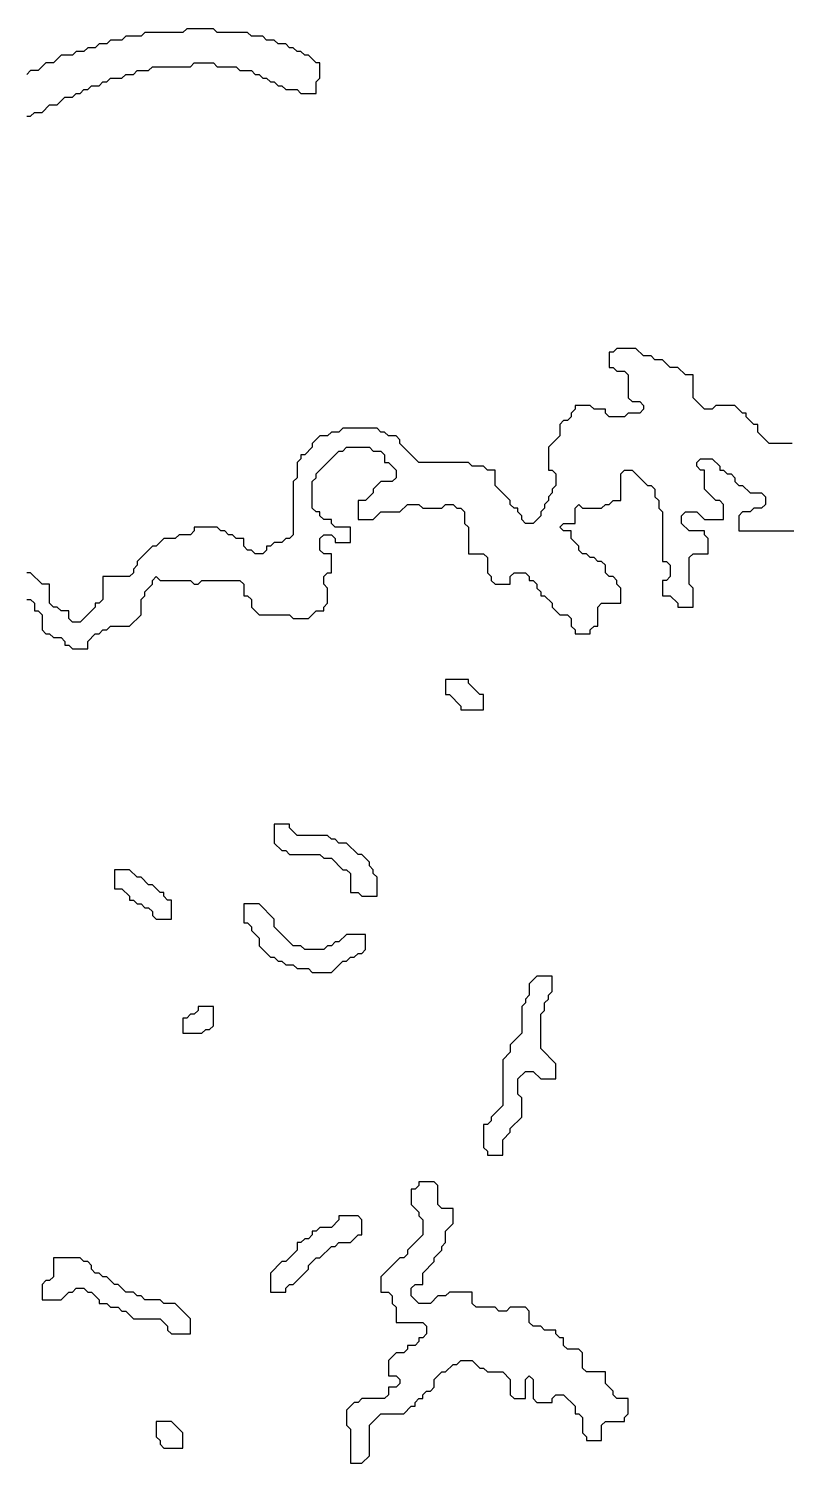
# Model space of a CAD drawing. Header units: metres. Extents: x 0 to 1000, y 0 to 1405.
# Drawn here: x 713.4 to 763.1, y 633.5 to 727.7 of the extents above; entities that cross this region are included whole.
import ezdxf

# ---------------------------------------------------------------- set-up
doc = ezdxf.new("R2010")
doc.units = ezdxf.units.M

msp = doc.modelspace()

# ---------------------------------------------------------------- linework, layer by layer
for points in [[(713.25, 722), (713.5, 722), (713.75, 722.25), (714.25, 722.25), (714.75, 722.75), (715.25, 722.75), (715.75, 723.25), (716.25, 723.25), (716.5, 723.5), (716.75, 723.5), (717, 723.75), (717.25, 723.75), (717.5, 724), (718, 724), (718.25, 724.25), (718.5, 724.25), (718.75, 724.5), (719.5, 724.5), (719.75, 724.75), (720.25, 724.75), (720.5, 725), (721.25, 725), (721.5, 725.25), (724, 725.25), (724.25, 725.5), (725.5, 725.5), (725.75, 725.25), (727, 725.25), (727.25, 725), (728, 725), (728.25, 724.75), (728.5, 724.75), (728.75, 724.5), (729, 724.5), (729.25, 724.25), (729.5, 724.25), (729.75, 724), (730, 724), (730.25, 723.75), (731, 723.75), (731.25, 723.5), (732.25, 723.5), (732.25, 724.25), (732.5, 724.5), (732.5, 725.5), (732.25, 725.5), (731.75, 726), (731.5, 726), (731.25, 726.25), (731, 726.25), (730.75, 726.5), (730.5, 726.5), (730.25, 726.75), (729.75, 726.75), (729.5, 727), (729, 727), (728.75, 727.25), (728, 727.25), (727.75, 727.5), (725.75, 727.5), (725.5, 727.75), (723.75, 727.75), (723.5, 727.5), (721, 727.5), (720.75, 727.25), (719.75, 727.25), (719.5, 727), (718.75, 727), (718.5, 726.75), (718, 726.75), (717.75, 726.5), (717.25, 726.5), (717, 726.25), (716.5, 726.25), (716.25, 726), (715.5, 726), (715, 725.5), (714.5, 725.5), (714, 725), (713.5, 725), (713.25, 724.75)], [(763.5, 700.5), (762, 700.5), (761.25, 701.25), (761.25, 701.75), (761, 701.75), (760.5, 702.25), (760.5, 702.5), (760.25, 702.5), (759.75, 703), (758.5, 703), (758.25, 702.75), (757.75, 702.75), (757, 703.5), (757, 705), (756.5, 705), (756, 705.5), (755.5, 705.5), (755, 706), (754.5, 706), (754.25, 706.25), (753.75, 706.25), (753.25, 706.75), (752, 706.75), (751.75, 706.5), (751.5, 706.5), (751.5, 705.5), (751.75, 705.5), (752, 705.25), (752.5, 705.25), (752.75, 705), (752.75, 703.5), (753, 703.25), (753.5, 703.25), (753.75, 703), (753.75, 702.75), (753.5, 702.5), (752.75, 702.5), (752.5, 702.25), (751.5, 702.25), (751.25, 702.5), (751.25, 702.75), (750.5, 702.75), (750.25, 703), (749.25, 703), (749.25, 702.75), (749, 702.5), (749, 702.25), (748.75, 702), (748.5, 702), (748.25, 701.75), (748.25, 701), (747.5, 700.25), (747.5, 698.75), (747.75, 698.75), (748, 698.5), (748, 697.75), (747.75, 697.5), (747.75, 697.25), (747.5, 697), (747.5, 696.75), (747.25, 696.5), (747.25, 696.25), (747, 696), (747, 695.75), (746.5, 695.25), (746, 695.25), (745.75, 695.5), (745.75, 695.75), (745.5, 696), (745.5, 696.25), (745.25, 696.25), (745, 696.5), (745, 696.75), (744, 697.75), (744, 698.75), (743.5, 698.75), (743.25, 699), (742.5, 699), (742.25, 699.25), (739, 699.25), (737.75, 700.5), (737.75, 700.75), (737.5, 701), (737, 701), (736.75, 701.25), (736.5, 701.25), (736.25, 701.5), (734, 701.5), (733.75, 701.25), (733.25, 701.25), (733, 701), (732.5, 701), (732, 700.5), (732, 700.25), (731.5, 699.75), (731.25, 699.75), (731.25, 699.5), (731, 699.25), (731, 698.25), (730.75, 698), (730.75, 694.5), (730.5, 694.25), (730.25, 694.25), (730, 694), (729.5, 694), (729.25, 693.75), (729, 693.75), (729, 693.5), (728.75, 693.25), (728.25, 693.25), (728, 693.5), (727.75, 693.5), (727.5, 693.75), (727.5, 694.25), (727, 694.25), (726.75, 694.5), (726.5, 694.5), (726.25, 694.75), (726, 694.75), (725.75, 695), (724.25, 695), (724.25, 694.75), (724, 694.5), (723.25, 694.5), (723, 694.25), (722.25, 694.25), (721.75, 693.75), (721.5, 693.75), (720.5, 692.75), (720.5, 692.5), (720.25, 692.25), (720.25, 692), (720, 691.75), (718.25, 691.75), (718.25, 690.25), (718, 690), (717.75, 690), (717.75, 689.75), (716.75, 688.75), (716.25, 688.75), (716, 689), (716, 689.5), (715.5, 689.5), (715.25, 689.75), (715, 689.75), (714.75, 690), (714.75, 691.25), (714.25, 691.25), (713.5, 692), (713.25, 692)], [(713.25, 690.25), (713.5, 690.25), (713.75, 690), (713.75, 689.5), (714, 689.5), (714.25, 689.25), (714.25, 688.25), (714.5, 688), (714.75, 688), (715, 687.75), (715.5, 687.75), (715.75, 687.5), (715.75, 687.25), (716, 687.25), (716.25, 687), (717.25, 687), (717.25, 687.5), (717.75, 688), (718, 688), (718.25, 688.25), (718.5, 688.25), (718.75, 688.5), (720, 688.5), (720.75, 689.25), (720.75, 690.25), (721, 690.5), (721, 690.75), (721.5, 691.25), (721.5, 691.5), (721.75, 691.75), (722, 691.5), (724, 691.5), (724.25, 691.25), (724.5, 691.25), (724.75, 691.5), (727.25, 691.5), (727.5, 691.25), (727.5, 690.5), (727.75, 690.5), (728, 690.25), (728, 689.75), (728.5, 689.25), (730.5, 689.25), (730.75, 689), (731.75, 689), (732.25, 689.5), (732.75, 689.5), (732.75, 689.75), (733, 690), (733, 691), (732.75, 691.25), (732.75, 691.75), (733, 692), (733.25, 692), (733.25, 693.25), (732.75, 693.25), (732.5, 693.5), (732.5, 694.25), (732.75, 694.5), (733.25, 694.5), (733.5, 694.25), (733.5, 694), (734.5, 694), (734.5, 695), (733.5, 695), (733.25, 695.25), (733.25, 695.5), (732.75, 695.5), (732.5, 695.75), (732.5, 696), (732.25, 696), (732, 696.25), (732, 698), (732.25, 698.25), (732.25, 698.5), (733.75, 700), (734, 700), (734.25, 700.25), (735.75, 700.25), (736, 700), (736.5, 700), (736.75, 699.75), (736.75, 699.25), (737, 699.25), (737.5, 698.75), (737.5, 698.25), (737.25, 698), (736.5, 698), (736, 697.5), (736, 697.25), (735.5, 696.75), (735, 696.75), (735, 695.5), (736, 695.5), (736.5, 696), (737.75, 696), (738.25, 696.5), (739, 696.5), (739.25, 696.25), (740.5, 696.25), (740.75, 696.5), (741.25, 696.5), (741.5, 696.25), (741.75, 696.25), (742, 696), (742, 695.25), (742.25, 695), (742.25, 693.25), (743.25, 693.25), (743.5, 693), (743.5, 692), (743.75, 691.75), (743.75, 691.5), (744, 691.25), (745, 691.25), (745, 691.75), (745.25, 692), (746, 692), (746.25, 691.75), (746.25, 691.5), (746.5, 691.5), (746.75, 691.25), (746.75, 691), (747, 690.75), (747, 690.5), (747.25, 690.5), (747.75, 690), (747.75, 689.75), (748.25, 689.25), (748.75, 689.25), (749, 689), (749, 688.5), (749.25, 688.25), (749.25, 688), (750.25, 688), (750.25, 688.25), (750.5, 688.5), (750.75, 688.5), (750.75, 689.75), (751, 690), (752.25, 690), (752.25, 691), (752, 691.25), (752, 691.5), (751.75, 691.75), (751.5, 691.75), (751.25, 692), (751.25, 692.5), (751, 692.75), (750.75, 692.75), (750.5, 693), (750.25, 693), (750, 693.25), (749.75, 693.25), (749.5, 693.5), (749.5, 693.75), (749, 694.25), (749, 694.75), (748.5, 694.75), (748.25, 695), (748.5, 695.25), (749.25, 695.25), (749.25, 696.25), (749.5, 696.5), (749.75, 696.25), (751, 696.25), (751.25, 696.5), (751.5, 696.5), (751.75, 696.75), (752.25, 696.75), (752.25, 698.5), (752.5, 698.75), (753, 698.75), (754, 697.75), (754.25, 697.75), (754.5, 697.5), (754.5, 697), (754.75, 696.75), (754.75, 696.25), (755, 696), (755, 692.75), (755.25, 692.75), (755.5, 692.5), (755.5, 691.75), (755.25, 691.5), (755, 691.5), (755, 690.5), (755.5, 690.5), (756, 690), (756, 689.75), (757, 689.75), (757, 691), (756.75, 691.25), (756.75, 693), (757, 693.25), (758, 693.25), (758, 694.25), (757.75, 694.5), (757.75, 694.75), (756.75, 694.75), (756.25, 695.25), (756.25, 695.75), (756.5, 696), (757.25, 696), (757.75, 695.5), (759, 695.5), (759, 696.5), (758.75, 696.75), (758.5, 696.75), (757.75, 697.5), (757.75, 698.75), (757.5, 698.75), (757.25, 699), (757.25, 699.25), (757.5, 699.5), (758.25, 699.5), (758.75, 699), (758.75, 698.75), (759, 698.75), (759.25, 698.5), (759.5, 698.5), (759.75, 698.25), (759.75, 698), (760, 697.75), (760.25, 697.75), (760.75, 697.25), (761.5, 697.25), (761.75, 697), (761.75, 696.5), (761.5, 696.25), (761, 696.25), (760.75, 696), (760.25, 696), (760, 695.75), (760, 694.75), (763.75, 694.75)]]:
    msp.add_lwpolyline(points)
for points in [[(740.75, 685), (740.75, 684), (741, 684), (741.75, 683.25), (741.75, 683), (743.25, 683), (743.25, 684), (743, 684), (742.25, 684.75), (742.25, 685)], [(729.5, 675.5), (729.5, 674.25), (730, 673.75), (730.25, 673.75), (730.5, 673.5), (732.5, 673.5), (732.75, 673.25), (733.25, 673.25), (734, 672.5), (734.25, 672.5), (734.5, 672.25), (734.5, 671), (735, 671), (735.25, 670.75), (736.25, 670.75), (736.25, 672), (736, 672.25), (736, 672.5), (735.75, 672.75), (735.75, 673), (735.25, 673.5), (735, 673.5), (734.25, 674.25), (733.75, 674.25), (733.5, 674.5), (733.25, 674.5), (733, 674.75), (731, 674.75), (730.5, 675.25), (730.5, 675.5)], [(719, 672.5), (719, 671.25), (719.5, 671.25), (720, 670.75), (720, 670.5), (720.25, 670.5), (720.5, 670.25), (720.75, 670.25), (721, 670), (721.25, 670), (721.5, 669.75), (721.5, 669.5), (721.75, 669.25), (722.75, 669.25), (722.75, 670.5), (722.5, 670.5), (722.25, 670.75), (722.25, 671), (722, 671), (721.5, 671.5), (721.25, 671.5), (720.75, 672), (720.5, 672), (720, 672.5)], [(727.5, 670.25), (727.5, 669), (727.75, 669), (728, 668.75), (728, 668.5), (728.5, 668), (728.5, 667.5), (729.25, 666.75), (729.5, 666.75), (729.75, 666.5), (730, 666.5), (730.25, 666.25), (730.75, 666.25), (731, 666), (731.75, 666), (732, 665.75), (733.25, 665.75), (734, 666.5), (734.25, 666.5), (734.5, 666.75), (734.75, 666.75), (735, 667), (735.25, 667), (735.5, 667.25), (735.5, 668.25), (734.25, 668.25), (733.75, 667.75), (733.5, 667.75), (733.25, 667.5), (733, 667.5), (732.75, 667.25), (731.5, 667.25), (731.25, 667.5), (730.75, 667.5), (729.5, 668.75), (729.5, 669.25), (728.5, 670.25)], [(746.75, 665.5), (746.25, 665), (746.25, 664.25), (746, 664), (746, 663.75), (745.75, 663.5), (745.75, 661.75), (745, 661), (745, 660.5), (744.5, 660), (744.5, 657), (743.75, 656.25), (743.75, 656), (743.5, 655.75), (743.25, 655.75), (743.25, 654.25), (743.5, 654), (743.5, 653.75), (744.5, 653.75), (744.5, 654.75), (745, 655.25), (745, 655.5), (745.75, 656.25), (745.75, 657.5), (745.5, 657.75), (745.5, 658.75), (746, 659.25), (746.5, 659.25), (747, 658.75), (748, 658.75), (748, 659.75), (747, 660.75), (747, 663), (747.25, 663.25), (747.25, 663.75), (747.5, 664), (747.5, 664.25), (747.75, 664.5), (747.75, 665.5)], [(724.5, 663.5), (724.5, 663.25), (724.25, 663), (724, 663), (723.75, 662.75), (723.5, 662.75), (723.5, 661.75), (724.75, 661.75), (725, 662), (725.25, 662), (725.5, 662.25), (725.5, 663.5)], [(739, 652), (739, 651.75), (738.75, 651.5), (738.5, 651.5), (738.5, 650.5), (739, 650), (739, 649.75), (739.25, 649.5), (739.25, 648.5), (738.25, 647.5), (738.25, 647.25), (738, 647), (737.75, 647), (736.5, 645.75), (736.5, 644.75), (737, 644.75), (737.25, 644.5), (737.25, 644), (737.5, 643.75), (737.5, 642.75), (739.25, 642.75), (739.5, 642.5), (739.5, 642), (739.25, 641.75), (739, 641.75), (739, 641.5), (738.75, 641.25), (738.25, 641.25), (738.25, 641), (738, 640.75), (737.5, 640.75), (737, 640.25), (737, 639.25), (737.5, 639.25), (737.75, 639), (737.75, 638.75), (737.5, 638.5), (737, 638.5), (737, 638), (736.75, 637.75), (735.25, 637.75), (735, 637.5), (734.75, 637.5), (734.25, 637), (734.25, 636), (734.5, 635.75), (734.5, 633.5), (735.25, 633.5), (735.75, 634), (735.75, 636), (736.5, 636.75), (738, 636.75), (738.5, 637.25), (738.75, 637.25), (738.75, 637.5), (739, 637.75), (739.25, 637.75), (739.25, 638), (739.5, 638.25), (739.75, 638.25), (740, 638.5), (740, 639), (740.5, 639.5), (740.75, 639.5), (741.25, 640), (741.5, 640), (741.75, 640.25), (742.5, 640.25), (743, 639.75), (743.25, 639.75), (743.5, 639.5), (744.5, 639.5), (745, 639), (745, 638), (745.25, 637.75), (746, 637.75), (746, 639), (746.25, 639.25), (746.5, 639), (746.5, 637.75), (746.75, 637.5), (747.75, 637.5), (747.75, 637.75), (748, 638), (748.5, 638), (749.25, 637.25), (749.25, 636.75), (749.5, 636.75), (749.75, 636.5), (749.75, 635.5), (750, 635.25), (750, 635), (751, 635), (751, 636), (751.25, 636.25), (752.5, 636.25), (752.5, 636.5), (752.75, 636.75), (752.75, 637.75), (752, 637.75), (751.75, 638), (751.75, 638.25), (751.25, 638.75), (751.25, 639.5), (750, 639.5), (749.75, 639.75), (749.75, 640.75), (749.5, 641), (748.75, 641), (748.5, 641.25), (748.5, 641.75), (748.25, 641.75), (748, 642), (748, 642.25), (747.25, 642.25), (747, 642.5), (746.5, 642.5), (746.25, 642.75), (746.25, 643.5), (746, 643.75), (745, 643.75), (744.75, 643.5), (744.25, 643.5), (744, 643.75), (742.75, 643.75), (742.5, 644), (742.5, 644.75), (741, 644.75), (740.75, 644.5), (740.25, 644.5), (739.75, 644), (739, 644), (738.5, 644.5), (738.5, 645), (738.75, 645.25), (739.25, 645.25), (739.25, 646), (740, 646.75), (740, 647), (740.5, 647.5), (740.5, 647.75), (740.75, 648), (740.75, 648.75), (741.25, 649.25), (741.25, 650.25), (740.5, 650.25), (740.25, 650.5), (740.25, 651.75), (740, 652)], [(733.75, 649.75), (733.75, 649.5), (733.25, 649), (732.5, 649), (732.25, 648.75), (732, 648.75), (732, 648.5), (731.75, 648.25), (731.5, 648.25), (731.25, 648), (731, 648), (731, 647.5), (730.25, 646.75), (730, 646.75), (729.25, 646), (729.25, 644.75), (730.25, 644.75), (730.25, 645), (730.5, 645.25), (730.75, 645.25), (731.75, 646.25), (731.75, 646.5), (732.25, 647), (732.5, 647), (733.25, 647.75), (733.5, 647.75), (733.75, 648), (734.5, 648), (735, 648.5), (735.25, 648.5), (735.25, 649.5), (735, 649.75)], [(715, 647), (715, 645.75), (714.75, 645.5), (714.5, 645.5), (714.25, 645.25), (714.25, 644.25), (715.5, 644.25), (716, 644.75), (716.25, 644.75), (716.5, 645), (717, 645), (717.25, 644.75), (717.5, 644.75), (718, 644.25), (718, 644), (718.5, 644), (718.75, 643.75), (719.25, 643.75), (719.5, 643.5), (719.75, 643.5), (720.25, 643), (722, 643), (722.5, 642.5), (722.5, 642.25), (722.75, 642), (724, 642), (724, 643), (723, 644), (722.25, 644), (722, 644.25), (721, 644.25), (720.75, 644.5), (720.5, 644.5), (720.25, 644.75), (719.75, 644.75), (719.25, 645.25), (719, 645.25), (718.5, 645.75), (718.25, 645.75), (718, 646), (717.75, 646), (717.5, 646.25), (717.5, 646.5), (717.25, 646.75), (717, 646.75), (716.75, 647)], [(721.75, 636.25), (721.75, 635.25), (722, 635), (722, 634.75), (722.25, 634.5), (723.5, 634.5), (723.5, 635.5), (722.75, 636.25)]]:
    msp.add_lwpolyline(points, close=True)

doc.saveas('drawing.dxf')
